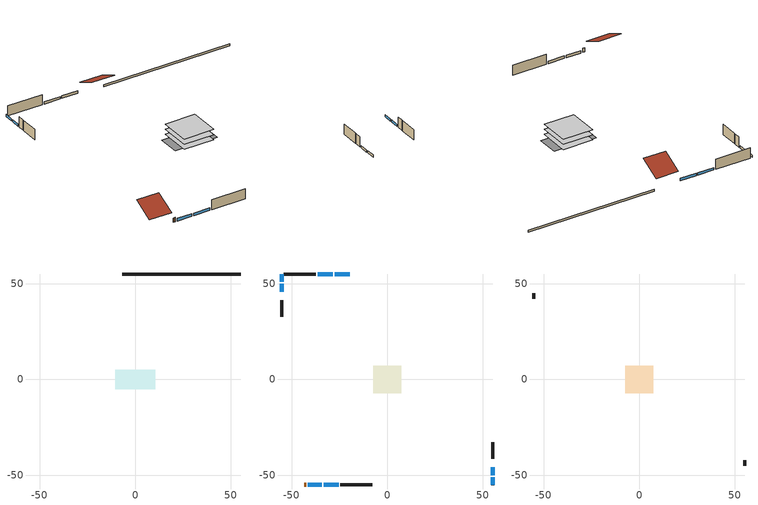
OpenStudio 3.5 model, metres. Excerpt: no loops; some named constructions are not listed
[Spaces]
crawlspace - unvented 1
 floor foundation (Slab1 construction): -10.34,-5.18 -10.34,5.18 10.34,5.18 10.34,-5.18 z-0.91
 wall foundation (FoundationWall1 construction): 55.15,55.15 -6.91,55.15 z-0.91:0
living space 1
 floor adiabatic (AdiabaticFloorConstruction): -7.32,-7.32 -7.32,7.32 7.32,7.32 7.32,-7.32 z2.44
 floor to crawlspace - unvented 1 (Floor1 construction): -7.32,-7.32 -7.32,7.32 7.32,7.32 7.32,-7.32 z0
 wall outside (AdiabaticWallConstruction 1): -43.28,-55.15 -42.36,-55.15 z0:2.03
 wall outside (AdiabaticWallConstruction): -55.15,50.08 -55.15,45.94 / -55.15,55.15 -55.15,51.01 / 55.15,-50.08 55.15,-45.94 / 55.15,-55.15 55.15,-51.01 z0:1.1; -33.25,-55.15 -25.41,-55.15 z0:1.19; -41.44,-55.15 -34.18,-55.15 z0:1.22; -28.48,55.15 -36.33,55.15 / -19.71,55.15 -27.55,55.15 z0:1.16
 wall outside (Wall6 construction): -55.15,41.34 -55.15,32.85 z0:4.88
 wall outside (Wall3 construction): -24.49,-55.15 -7.9,-55.15 z0:4.88
 wall outside (Wall2 construction): 55.15,-41.34 55.15,-32.85 z0:4.88
 wall outside (Wall1 construction): -37.25,55.15 -54.22,55.15 z0:4.88
 window (WindowConstruction 7): -55.15,50.08 -55.15,45.94 z0:1.1
 window (WindowConstruction 6): -55.15,55.15 -55.15,51.01 z0:1.1
 window (WindowConstruction 5): -33.25,-55.15 -25.41,-55.15 z0:1.19
 window (WindowConstruction 4): -41.44,-55.15 -34.18,-55.15 z0:1.22
 window (WindowConstruction 3): 55.15,-50.08 55.15,-45.94 z0:1.1
 window (WindowConstruction 2): 55.15,-55.15 55.15,-51.01 z0:1.1
 window (WindowConstruction 1): -28.48,55.15 -36.33,55.15 z0:1.16
 window (WindowConstruction): -19.71,55.15 -27.55,55.15 z0:1.16
 door (Door): -43.28,-55.15 -42.37,-55.15 z0:2.03
 ceiling adiabatic (AdiabaticFloorConstruction): 7.32,-7.32 7.32,7.32 -7.32,7.32 -7.32,-7.32 z2.44
attic - vented 1
 floor to living space 1 (Floor2 construction Reversed): -7.32,-7.32 -7.32,7.32 7.32,7.32 7.32,-7.32 z4.88
 wall outside (Wall12 construction): -55.15,45.01 -55.15,42.27 z0:4.88
 wall outside (Wall11 construction): 55.15,-45.01 55.15,-42.27 z0:4.88
 roof outside (Roof2 construction): -44.21,-55.15,4.88 -44.21,-45.36,9.77 -55.15,-45.36,9.77 -55.15,-55.15,4.88
 roof outside (Roof1 construction): -18.78,55.15,4.88 -18.78,45.36,9.77 -7.84,45.36,9.77 -7.84,55.15,4.88
[Construction]
Floor2 construction: ceiling loosefill ins, ceiling stud and cavity, gypsum board
Floor1 construction Reversed: floor covering, floor stud and cavity
[Material] Roughness=Rough; Thermal Absorptance=0.9
Name | Thickness {m} | Conductivity {W/m-K} | Density {kg/m3} | Specific Heat {J/kg-K} | Solar Absorptance | Visible Absorptance
ceiling stud and cavity | 0.1397 | 0.122405 | 65.682 | 1177.47 | 0.7 | 0.7
ceiling loosefill ins | 0.254 | 0.0480833 | 16.02 | 1046.75 | 0.7 | 0.7
floor covering | 0.0127 | 9.015625 | 54.468 | 1339.84 | 0.6 | 0.6
floor stud and cavity | 0.0889 | 2.00347 | 50.32683 | 1063.81 | 0.7 | 0.7
gypsum board | 0.0127 | 0.160291 | 801 | 837.4 | 0.6 | 0.6
[Schedule:Day]
exterior lighting schedule weekend12; exterior lighting schedule weekend1: 2, 0, 0.434959, 4, 0, 0.425503, 5, 0, 0.434959, 6, 0, 0.425503, 7, 0, 0.416047, 8, 0, 0.38768, 9, 0, 0.340402, 10, 0, 0.283669, 11, 0, 0.226935, 12, 0, 0.15129, 13, 0, 0.113467, 15, 0, 0.104012, 16, 0, 0.113467, 17, 0, 0.179657, 18, 0, 0.359314, 19, 0, 0.45387, 20, 0, 0.567337, 21, 0, 0.784816, 22, 0, 0.926651, 23, 0, 0.803728, 24, 0, 0.557882
exterior lighting schedule weekday12; exterior lighting schedule weekday1: 5, 0, 0.434959, 6, 0, 0.349858, 7, 0, 0.330947, 8, 0, 0.321491, 9, 0, 0.312035, 10, 0, 0.264757, 11, 0, 0.208024, 12, 0, 0.141834, 13, 0, 0.113467, 15, 0, 0.104012, 16, 0, 0.113467, 17, 0, 0.179657, 18, 0, 0.349858, 19, 0, 0.463325, 20, 0, 0.614615, 21, 0, 0.860461, 22, 0, 0.99284, 23, 0, 0.860461, 24, 0, 0.595704
exterior lighting schedule weekend11: 2, 0, 0.343994, 4, 0, 0.336516, 5, 0, 0.343994, 6, 0, 0.336516, 7, 0, 0.329037, 8, 0, 0.306603, 9, 0, 0.269212, 10, 0, 0.224344, 11, 0, 0.179475, 12, 0, 0.11965, 13, 0, 0.0897375, 15, 0, 0.0822593, 16, 0, 0.0897375, 17, 0, 0.142084, 18, 0, 0.284169, 19, 0, 0.35895, 20, 0, 0.448687, 21, 0, 0.620684, 22, 0, 0.732856, 23, 0, 0.63564, 24, 0, 0.441209
exterior lighting schedule weekday11: 5, 0, 0.343994, 6, 0, 0.276691, 7, 0, 0.261734, 8, 0, 0.254256, 9, 0, 0.246778, 10, 0, 0.209387, 11, 0, 0.164519, 12, 0, 0.112172, 13, 0, 0.0897375, 15, 0, 0.0822593, 16, 0, 0.0897375, 17, 0, 0.142084, 18, 0, 0.276691, 19, 0, 0.366428, 20, 0, 0.486078, 21, 0, 0.680509, 22, 0, 0.785203, 23, 0, 0.680509, 24, 0, 0.471122
exterior lighting schedule weekend10: 2, 0, 0.345039, 4, 0, 0.337538, 5, 0, 0.345039, 6, 0, 0.337538, 7, 0, 0.330038, 8, 0, 0.307535, 9, 0, 0.270031, 10, 0, 0.225026, 11, 0, 0.18002, 12, 0, 0.120014, 13, 0, 0.0900102, 15, 0, 0.0825094, 16, 0, 0.0900102, 17, 0, 0.142516, 18, 0, 0.285032, 19, 0, 0.360041, 20, 0, 0.450051, 21, 0, 0.622571, 22, 0, 0.735084, 23, 0, 0.637572, 24, 0, 0.44255
exterior lighting schedule weekday10: 5, 0, 0.345039, 6, 0, 0.277532, 7, 0, 0.26253, 8, 0, 0.255029, 9, 0, 0.247528, 10, 0, 0.210024, 11, 0, 0.165019, 12, 0, 0.112513, 13, 0, 0.0900102, 15, 0, 0.0825094, 16, 0, 0.0900102, 17, 0, 0.142516, 18, 0, 0.277532, 19, 0, 0.367542, 20, 0, 0.487555, 21, 0, 0.682578, 22, 0, 0.787589, 23, 0, 0.682578, 24, 0, 0.472554
exterior lighting schedule weekend9; exterior lighting schedule weekend6: 2, 0, 0.28823, 4, 0, 0.281964, 5, 0, 0.28823, 6, 0, 0.281964, 7, 0, 0.275698, 8, 0, 0.2569, 9, 0, 0.225571, 10, 0, 0.187976, 11, 0, 0.150381, 12, 0, 0.100254, 13, 0, 0.0751904, 15, 0, 0.0689245, 16, 0, 0.0751904, 17, 0, 0.119051, 18, 0, 0.238103, 19, 0, 0.300761, 20, 0, 0.375952, 21, 0, 0.520067, 22, 0, 0.614055, 23, 0, 0.532598, 24, 0, 0.369686
exterior lighting schedule weekday9; exterior lighting schedule weekday6: 5, 0, 0.28823, 6, 0, 0.231837, 7, 0, 0.219305, 8, 0, 0.213039, 9, 0, 0.206773, 10, 0, 0.175444, 11, 0, 0.137849, 12, 0, 0.093988, 13, 0, 0.0751904, 15, 0, 0.0689245, 16, 0, 0.0751904, 17, 0, 0.119051, 18, 0, 0.231837, 19, 0, 0.307027, 20, 0, 0.407281, 21, 0, 0.570194, 22, 0, 0.657916, 23, 0, 0.570194, 24, 0, 0.394749
exterior lighting schedule weekend7: 2, 0, 0.286139, 4, 0, 0.279918, 5, 0, 0.286139, 6, 0, 0.279918, 7, 0, 0.273698, 8, 0, 0.255037, 9, 0, 0.223935, 10, 0, 0.186612, 11, 0, 0.14929, 12, 0, 0.0995265, 13, 0, 0.0746448, 15, 0, 0.0684244, 16, 0, 0.0746448, 17, 0, 0.118188, 18, 0, 0.236375, 19, 0, 0.298579, 20, 0, 0.373224, 21, 0, 0.516294, 22, 0, 0.6096, 23, 0, 0.528734, 24, 0, 0.367004
exterior lighting schedule weekday7: 5, 0, 0.286139, 6, 0, 0.230155, 7, 0, 0.217714, 8, 0, 0.211494, 9, 0, 0.205273, 10, 0, 0.174171, 11, 0, 0.136849, 12, 0, 0.0933061, 13, 0, 0.0746448, 15, 0, 0.0684244, 16, 0, 0.0746448, 17, 0, 0.118188, 18, 0, 0.230155, 19, 0, 0.3048, 20, 0, 0.404326, 21, 0, 0.566057, 22, 0, 0.653142, 23, 0, 0.566057, 24, 0, 0.391885
exterior lighting schedule weekend5; exterior lighting schedule weekend3: 2, 0, 0.346085, 4, 0, 0.338561, 5, 0, 0.346085, 6, 0, 0.338561, 7, 0, 0.331038, 8, 0, 0.308467, 9, 0, 0.270849, 10, 0, 0.225707, 11, 0, 0.180566, 12, 0, 0.120377, 13, 0, 0.090283, 15, 0, 0.0827594, 16, 0, 0.090283, 17, 0, 0.142948, 18, 0, 0.285896, 19, 0, 0.361132, 20, 0, 0.451415, 21, 0, 0.624457, 22, 0, 0.737311, 23, 0, 0.639504, 24, 0, 0.443891
exterior lighting schedule weekday5; exterior lighting schedule weekday3: 5, 0, 0.346085, 6, 0, 0.278373, 7, 0, 0.263325, 8, 0, 0.255802, 9, 0, 0.248278, 10, 0, 0.21066, 11, 0, 0.165519, 12, 0, 0.112854, 13, 0, 0.090283, 15, 0, 0.0827594, 16, 0, 0.090283, 17, 0, 0.142948, 18, 0, 0.278373, 19, 0, 0.368656, 20, 0, 0.489033, 21, 0, 0.684646, 22, 0, 0.789976, 23, 0, 0.684646, 24, 0, 0.473986
exterior lighting schedule weekend4: 2, 0, 0.344691, 4, 0, 0.337197, 5, 0, 0.344691, 6, 0, 0.337197, 7, 0, 0.329704, 8, 0, 0.307224, 9, 0, 0.269758, 10, 0, 0.224798, 11, 0, 0.179839, 12, 0, 0.119892, 13, 0, 0.0899193, 15, 0, 0.082426, 16, 0, 0.0899193, 17, 0, 0.142372, 18, 0, 0.284744, 19, 0, 0.359677, 20, 0, 0.449597, 21, 0, 0.621942, 22, 0, 0.734341, 23, 0, 0.636928, 24, 0, 0.442103
exterior lighting schedule weekday4: 5, 0, 0.344691, 6, 0, 0.277251, 7, 0, 0.262265, 8, 0, 0.254771, 9, 0, 0.247278, 10, 0, 0.209812, 11, 0, 0.164852, 12, 0, 0.112399, 13, 0, 0.0899193, 15, 0, 0.082426, 16, 0, 0.0899193, 17, 0, 0.142372, 18, 0, 0.277251, 19, 0, 0.367171, 20, 0, 0.487063, 21, 0, 0.681888, 22, 0, 0.786794, 23, 0, 0.681888, 24, 0, 0.472076
exterior lighting schedule weekend2: 2, 0, 0.438095, 4, 0, 0.428571, 5, 0, 0.438095, 6, 0, 0.428571, 7, 0, 0.419048, 8, 0, 0.390476, 9, 0, 0.342857, 10, 0, 0.285714, 11, 0, 0.228571, 12, 0, 0.152381, 13, 0, 0.114286, 15, 0, 0.104762, 16, 0, 0.114286, 17, 0, 0.180952, 18, 0, 0.361905, 19, 0, 0.457143, 20, 0, 0.571429, 21, 0, 0.790476, 22, 0, 0.933333, 23, 0, 0.809524, 24, 0, 0.561905
exterior lighting schedule weekday2: 5, 0, 0.438095, 6, 0, 0.352381, 7, 0, 0.333333, 8, 0, 0.32381, 9, 0, 0.314286, 10, 0, 0.266667, 11, 0, 0.209524, 12, 0, 0.142857, 13, 0, 0.114286, 15, 0, 0.104762, 16, 0, 0.114286, 17, 0, 0.180952, 18, 0, 0.352381, 19, 0, 0.466667, 20, 0, 0.619048, 21, 0, 0.866667, 22, 0, 1, 23, 0, 0.866667, 24, 0, 0.6
lighting schedule allday12: 1, 0, 0.123671, 2, 0, 0.0742026, 4, 0, 0.0494684, 5, 0, 0.0547149, 6, 0, 0.149497, 7, 0, 0.350977, 8, 0, 0.444153, 9, 0, 0.469723, 10, 0, 0.48062, 11, 0, 0.467428, 12, 0, 0.449151, 13, 0, 0.435959, 14, 0, 0.432077, 15, 0, 0.443241, 16, 0, 0.503005, 17, 0, 0.640884, 18, 0, 0.848088, 19, 0, 0.994285, 20, 0, 0.947719, 21, 0, 0.753001, 22, 0, 0.567475, 23, 0, 0.496969, 24, 0, 0.249064
lighting schedule allday11: 1, 0, 0.123671, 2, 0, 0.0742026, 4, 0, 0.0494684, 5, 0, 0.0539421, 6, 0, 0.145643, 7, 0, 0.34193, 8, 0, 0.432704, 9, 0, 0.45153, 10, 0, 0.456061, 11, 0, 0.443209, 12, 0, 0.425402, 13, 0, 0.41255, 14, 0, 0.408769, 15, 0, 0.418515, 16, 0, 0.469498, 17, 0, 0.587522, 18, 0, 0.775249, 19, 0, 0.933424, 20, 0, 0.933552, 21, 0, 0.775519, 22, 0, 0.587742, 23, 0, 0.5097, 24, 0, 0.249064
lighting schedule allday10: 1, 0, 0.123671, 2, 0, 0.0742026, 4, 0, 0.0494684, 5, 0, 0.0528863, 6, 0, 0.140379, 7, 0, 0.329571, 8, 0, 0.417064, 9, 0, 0.427197, 10, 0, 0.423552, 11, 0, 0.411165, 12, 0, 0.394002, 13, 0, 0.381615, 14, 0, 0.377969, 15, 0, 0.378304, 16, 0, 0.383781, 17, 0, 0.406682, 18, 0, 0.475965, 19, 0, 0.61666, 20, 0, 0.795129, 21, 0, 0.901729, 22, 0, 0.850523, 23, 0, 0.52967, 24, 0, 0.249064
lighting schedule allday9: 1, 0, 0.123671, 2, 0, 0.0742026, 4, 0, 0.0494684, 5, 0, 0.0518306, 6, 0, 0.135115, 7, 0, 0.317212, 8, 0, 0.401424, 9, 0, 0.403466, 10, 0, 0.392245, 11, 0, 0.380322, 12, 0, 0.363803, 13, 0, 0.351881, 14, 0, 0.348372, 15, 0, 0.348204, 16, 0, 0.349801, 17, 0, 0.357758, 18, 0, 0.387368, 19, 0, 0.465387, 20, 0, 0.606464, 21, 0, 0.768197, 22, 0, 0.852437, 23, 0, 0.577342, 24, 0, 0.249064
lighting schedule allday8: 1, 0, 0.123671, 2, 0, 0.0742026, 4, 0, 0.0494684, 5, 0, 0.0510578, 6, 0, 0.131261, 7, 0, 0.308165, 8, 0, 0.389975, 9, 0, 0.386474, 10, 0, 0.370089, 11, 0, 0.358506, 12, 0, 0.342458, 13, 0, 0.330876, 14, 0, 0.327467, 15, 0, 0.327185, 16, 0, 0.327712, 17, 0, 0.330631, 18, 0, 0.343064, 19, 0, 0.382053, 20, 0, 0.470543, 21, 0, 0.61084, 22, 0, 0.752403, 23, 0, 0.570058, 24, 0, 0.249064
lighting schedule allday7: 1, 0, 0.123671, 2, 0, 0.0742026, 4, 0, 0.0494684, 5, 0, 0.0507749, 6, 0, 0.129851, 7, 0, 0.304853, 8, 0, 0.385784, 9, 0, 0.380335, 10, 0, 0.36214, 11, 0, 0.350682, 12, 0, 0.334807, 13, 0, 0.323348, 14, 0, 0.319976, 15, 0, 0.319681, 16, 0, 0.320028, 17, 0, 0.321897, 18, 0, 0.329886, 19, 0, 0.355786, 20, 0, 0.418679, 21, 0, 0.530403, 22, 0, 0.66802, 23, 0, 0.540722, 24, 0, 0.249064
lighting schedule allday6: 1, 0, 0.123671, 2, 0, 0.0742026, 4, 0, 0.0494684, 5, 0, 0.0510578, 6, 0, 0.131261, 7, 0, 0.308165, 8, 0, 0.389975, 9, 0, 0.386474, 10, 0, 0.370089, 11, 0, 0.358506, 12, 0, 0.342458, 13, 0, 0.330876, 14, 0, 0.327467, 15, 0, 0.327166, 16, 0, 0.327495, 17, 0, 0.329283, 18, 0, 0.336984, 19, 0, 0.362147, 20, 0, 0.423758, 21, 0, 0.534215, 22, 0, 0.671846, 23, 0, 0.543303, 24, 0, 0.249064
lighting schedule allday5: 1, 0, 0.123671, 2, 0, 0.0742026, 4, 0, 0.0494684, 5, 0, 0.0518306, 6, 0, 0.135115, 7, 0, 0.317212, 8, 0, 0.401424, 9, 0, 0.403466, 10, 0, 0.392245, 11, 0, 0.380322, 12, 0, 0.363803, 13, 0, 0.351881, 14, 0, 0.348372, 15, 0, 0.348064, 16, 0, 0.348456, 17, 0, 0.350729, 18, 0, 0.360872, 19, 0, 0.394246, 20, 0, 0.473987, 21, 0, 0.608095, 22, 0, 0.75488, 23, 0, 0.577508, 24, 0, 0.249064
lighting schedule allday4: 1, 0, 0.123671, 2, 0, 0.0742026, 4, 0, 0.0494684, 5, 0, 0.0528863, 6, 0, 0.140379, 7, 0, 0.329571, 8, 0, 0.417064, 9, 0, 0.427197, 10, 0, 0.423552, 11, 0, 0.411165, 12, 0, 0.394002, 13, 0, 0.381615, 14, 0, 0.377969, 15, 0, 0.377677, 16, 0, 0.378369, 17, 0, 0.382376, 18, 0, 0.399648, 19, 0, 0.452794, 20, 0, 0.566922, 21, 0, 0.729526, 22, 0, 0.860636, 23, 0, 0.606474, 24, 0, 0.249064
lighting schedule allday3: 1, 0, 0.123671, 2, 0, 0.0742026, 4, 0, 0.0494684, 5, 0, 0.0539421, 6, 0, 0.145643, 7, 0, 0.34193, 8, 0, 0.432704, 9, 0, 0.45153, 10, 0, 0.456061, 11, 0, 0.443209, 12, 0, 0.425402, 13, 0, 0.41255, 14, 0, 0.408769, 15, 0, 0.409495, 16, 0, 0.41753, 17, 0, 0.448222, 18, 0, 0.5331, 19, 0, 0.688938, 20, 0, 0.861948, 21, 0, 0.935425, 22, 0, 0.848585, 23, 0, 0.523159, 24, 0, 0.249064
lighting schedule allday2: 1, 0, 0.123671, 2, 0, 0.0742026, 4, 0, 0.0494684, 5, 0, 0.0547149, 6, 0, 0.149497, 7, 0, 0.350977, 8, 0, 0.444153, 9, 0, 0.469723, 10, 0, 0.48062, 11, 0, 0.467428, 12, 0, 0.449151, 13, 0, 0.435959, 14, 0, 0.432077, 15, 0, 0.434197, 16, 0, 0.451116, 17, 0, 0.508057, 18, 0, 0.641374, 19, 0, 0.833942, 20, 0, 0.970959, 21, 0, 0.936974, 22, 0, 0.762575, 23, 0, 0.677049, 24, 0, 0.249064
lighting schedule allday1: 1, 0, 0.123671, 2, 0, 0.0742026, 4, 0, 0.0494684, 5, 0, 0.0549978, 6, 0, 0.150907, 7, 0, 0.354289, 8, 0, 0.448343, 9, 0, 0.476463, 10, 0, 0.489771, 11, 0, 0.476454, 12, 0, 0.458005, 13, 0, 0.444688, 14, 0, 0.44077, 15, 0, 0.446277, 16, 0, 0.481944, 17, 0, 0.582807, 18, 0, 0.771497, 19, 0, 0.962836, 20, 0, 1, 21, 0, 0.847316, 22, 0, 0.641235, 23, 0, 0.551993, 24, 0, 0.249064
fridge allday11: 1, 0, 0.675182, 2, 0, 0.658303, 3, 0, 0.641423, 4, 0, 0.624544, 6, 0, 0.607664, 7, 0, 0.641423, 8, 0, 0.675182, 10, 0, 0.692062, 12, 0, 0.675182, 15, 0, 0.708942, 16, 0, 0.692062, 17, 0, 0.742701, 18, 0, 0.810219, 19, 0, 0.843978, 20, 0, 0.810219, 21, 0, 0.793339, 22, 0, 0.77646, 23, 0, 0.742701, 24, 0, 0.692062
fridge allday10: 1, 0, 0.679562, 2, 0, 0.662573, 3, 0, 0.645584, 4, 0, 0.628595, 6, 0, 0.611606, 7, 0, 0.645584, 8, 0, 0.679562, 10, 0, 0.696551, 12, 0, 0.679562, 15, 0, 0.71354, 16, 0, 0.696551, 17, 0, 0.747518, 18, 0, 0.815474, 19, 0, 0.849453, 20, 0, 0.815474, 21, 0, 0.798485, 22, 0, 0.781496, 23, 0, 0.747518, 24, 0, 0.696551
fridge allday6: 1, 0, 0.8, 2, 0, 0.78, 3, 0, 0.76, 4, 0, 0.74, 6, 0, 0.72, 7, 0, 0.76, 8, 0, 0.8, 10, 0, 0.82, 12, 0, 0.8, 15, 0, 0.84, 16, 0, 0.82, 17, 0, 0.88, 18, 0, 0.96, 19, 0, 1, 20, 0, 0.96, 21, 0, 0.94, 22, 0, 0.92, 23, 0, 0.88, 24, 0, 0.82
fridge allday3: 1, 0, 0.791241, 2, 0, 0.77146, 3, 0, 0.751679, 4, 0, 0.731898, 6, 0, 0.712117, 7, 0, 0.751679, 8, 0, 0.791241, 10, 0, 0.811022, 12, 0, 0.791241, 15, 0, 0.830803, 16, 0, 0.811022, 17, 0, 0.870365, 18, 0, 0.949489, 19, 0, 0.989051, 20, 0, 0.949489, 21, 0, 0.929708, 22, 0, 0.909927, 23, 0, 0.870365, 24, 0, 0.811022
fridge allday2: 1, 0, 0.609489, 2, 0, 0.594252, 3, 0, 0.579015, 4, 0, 0.563777, 6, 0, 0.54854, 7, 0, 0.579015, 8, 0, 0.609489, 10, 0, 0.624726, 12, 0, 0.609489, 15, 0, 0.639964, 16, 0, 0.624726, 17, 0, 0.670438, 18, 0, 0.731387, 19, 0, 0.761861, 20, 0, 0.731387, 21, 0, 0.71615, 22, 0, 0.700912, 23, 0, 0.670438, 24, 0, 0.624726
fridge allday1: 1, 0, 0.610949, 2, 0, 0.595675, 3, 0, 0.580401, 4, 0, 0.565128, 6, 0, 0.549854, 7, 0, 0.580401, 8, 0, 0.610949, 10, 0, 0.626223, 12, 0, 0.610949, 15, 0, 0.641496, 16, 0, 0.626223, 17, 0, 0.672044, 18, 0, 0.733139, 19, 0, 0.763686, 20, 0, 0.733139, 21, 0, 0.717865, 22, 0, 0.702591, 23, 0, 0.672044, 24, 0, 0.626223
clothes dryer allday1: 1, 0, 0.123457, 2, 0, 0.0740741, 3, 0, 0.0493827, 4, 0, 0.0246914, 5, 0, 0.0493827, 6, 0, 0.0740741, 7, 0, 0.197531, 8, 0, 0.395062, 9, 0, 0.592593, 10, 0, 0.839506, 11, 0, 0.962963, 12, 0, 1, 13, 0, 0.91358, 14, 0, 0.82716, 15, 0, 0.703704, 16, 0, 0.753086, 17, 0, 0.679012, 18, 0, 0.666667, 20, 0, 0.62963, 21, 0, 0.641975, 22, 0, 0.666667, 23, 0, 0.54321, 24, 0, 0.296296
ceiling fan schedule allday9; ceiling fan schedule allday1: 24, 0, 0
ceiling fan schedule allday6: 7, 0, 1, 18, 0, 0.421053, 24, 0, 1
occupants schedule allday1: 7, 0, 1, 8, 0, 0.868852, 9, 0, 0.409836, 16, 0, 0.245902, 17, 0, 0.295082, 18, 0, 0.540984, 21, 0, 0.885246, 24, 0, 1
